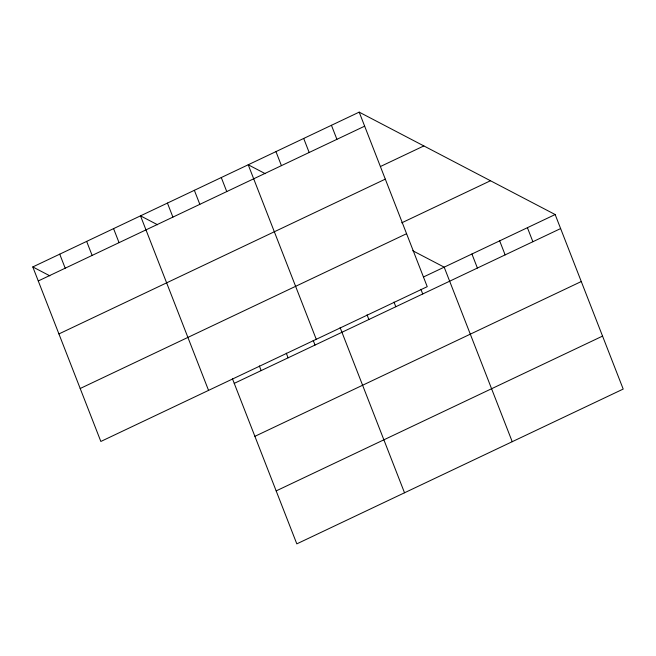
<?xml version="1.0" encoding="UTF-8"?>
<svg xmlns="http://www.w3.org/2000/svg" width="656" height="656" viewBox="0 0 656 656"><rect width="100%" height="100%" fill="white"/><g stroke="black" fill="none" stroke-linecap="round" stroke-linejoin="round"><path stroke-width="0.98" d="M359.185 112.135L427.228 286.672L100.844 441.463L32.8 266.935L359.185 112.135L555.156 214.537L623.2 389.065L296.815 543.865L232.421 378.692M38.269 280.965L364.654 126.173M380.39 166.542L423.85 145.927M58.925 333.929L385.302 179.137M401.71 222.843L490.483 180.744M80.196 388.5L406.581 233.7M423.538 276.955L555.156 214.537M234.241 383.366L560.626 228.567M254.897 436.33L581.273 281.531M276.168 490.901L602.552 336.102M265.278 173.684L248.214 164.763L316.258 339.3M412.747 250.74L444.186 267.164L512.229 441.701M157.571 224.77L140.507 215.849L208.551 390.386M32.8 266.935L49.864 275.848M527.408 227.689L532.885 241.728M499.667 240.85L505.136 254.889M471.926 254.003L477.396 268.042M420.906 289.296L422.726 293.97M331.436 125.296L336.913 139.326M393.977 302.063L395.806 306.746M303.695 138.449L309.165 152.487M367.048 314.831L368.877 319.513M275.955 151.61L281.424 165.64M340.128 327.606L404.522 492.779M313.199 340.374L315.019 345.056M221.285 177.538L226.755 191.577M286.27 353.149L288.099 357.823M194.356 190.306L199.834 204.344M259.35 365.917L261.17 370.599M167.436 203.081L172.905 217.111M113.578 228.624L119.048 242.654M86.649 241.392L92.127 255.43M59.729 254.159L65.198 268.197"/></g></svg>
